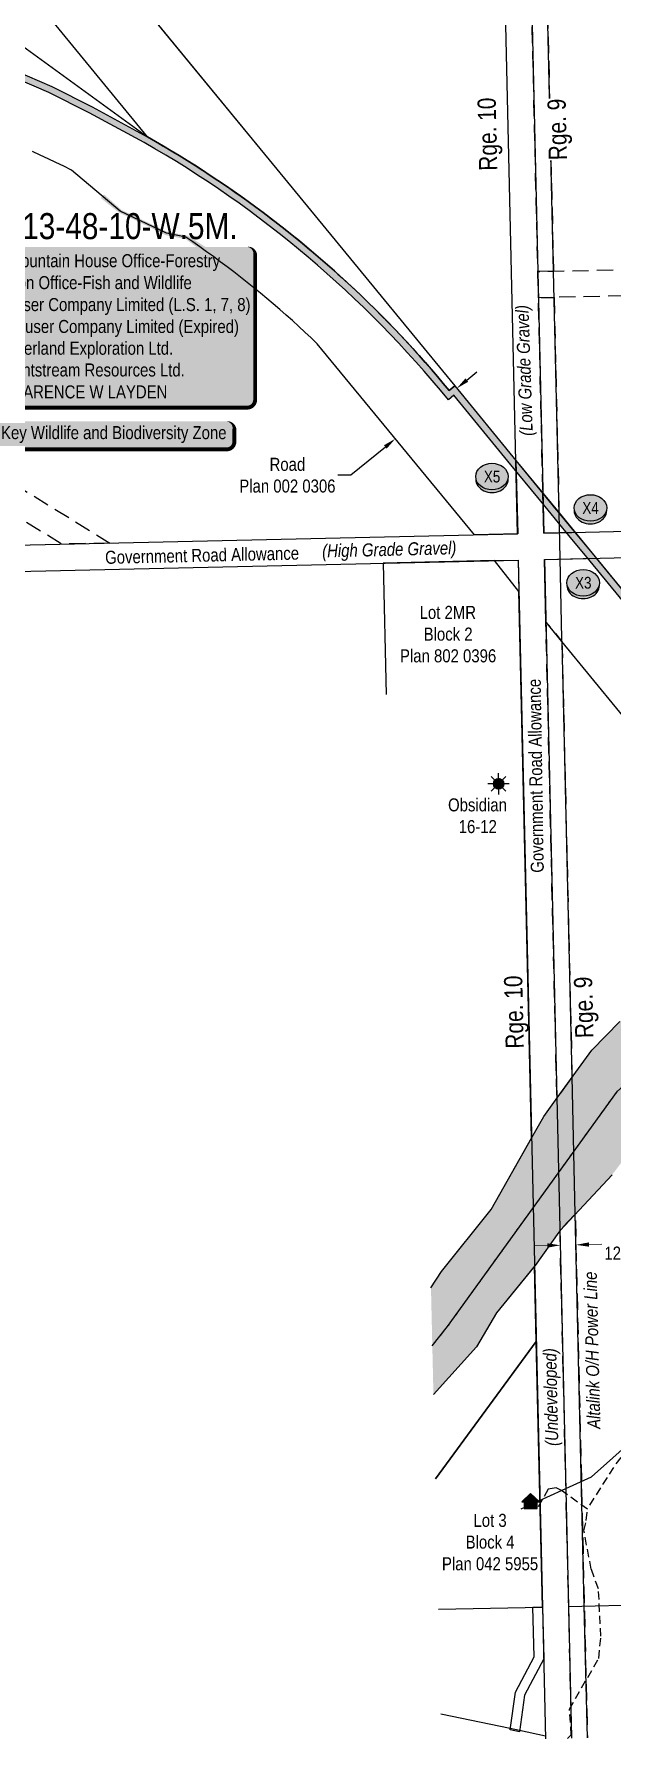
# Model space of a CAD drawing. Extents: x 610781 to 613451, y 5887607 to 5892660.
# Drawn here: x 612138 to 612582, y 5887607 to 5888916 of the extents above; entities that cross this region are included whole.
import ezdxf
from ezdxf.enums import TextEntityAlignment as Align

# ---------------------------------------------------------------- set-up
doc = ezdxf.new("R2010")
doc.units = 0
doc.header["$LTSCALE"] = 5
doc.header["$PDSIZE"] = -1.5
for name, pattern in [('foc-ACCESSROAD', [3.75, 2.5, -1.25]), ('foc-FLOWLINE', [3.75, 2.5, -1.25]), ('foc-QUARTERLINE', [33, 25, -3, 2, -3]), ('foc-WHEELTRACKS', [2, 0.4, -1.6]), ('UG_PIPE', [1.875, 1.25, -0.625])]:
    doc.linetypes.add(name, pattern=pattern)
doc.layers.get('Defpoints').update_dxf_attribs({"color": 9})
for name, color, linetype in [('AS-PIPE-UG', 44, 'UG_PIPE'), ('AS-POWER', 104, 'foc-POWER'), ('AS-RESIDENCE', 14, 'Continuous'), ('AS-TELUS', 224, 'foc-TEL'), ('AS-UNDERLAY-H', 141, 'Continuous'), ('AS-WILDLIFE-BLOCK', 131, 'Continuous'), ('C-AR', 13, 'foc-ACCESSROAD'), ('C-SYMBOL', 7, 'Continuous'), ('C-WS', 13, 'foc-ACCESSROAD'), ('C-WS-S', 13, 'Continuous'), ('D-TXT', 6, 'Continuous'), ('F-EZE', 190, 'foc-FLOWLINE'), ('F-RW', 190, 'Continuous'), ('L-ROAD-T', 7, 'Continuous'), ('L-SEC', 7, 'Continuous'), ('L-SECQ', 8, 'foc-QUARTERLINE'), ('L-TITLEDB', 4, 'Continuous'), ('L-TITLEDB-T', 4, 'Continuous'), ('P-CROSSINGS', 250, 'Continuous'), ('P-WORKAREA', 113, 'Continuous'), ('P-WORKAREA-H', 111, 'Continuous'), ('T-WATER', 160, 'Continuous'), ('T-WATER-H', 133, 'Continuous'), ('T-WATER-P3', 160, 'foc-WHEELTRACKS')]:
    doc.layers.add(name, color=color, linetype=linetype)
for name, color, linetype, lineweight in [('C-WS-T', 13, 'Continuous', 9), ('F-EZE-T', 190, 'Continuous', 9), ('T-TEXT', 48, 'Continuous', 18)]:
    doc.layers.add(name, color=color, linetype=linetype, lineweight=lineweight)
doc.styles.add('175L', font='ARIALN.TTF', dxfattribs={"height": 20})
doc.styles.add('80', font='ARIALN.TTF', dxfattribs={"height": 10})
doc.styles.add('80CG', font='ARIALN.TTF', dxfattribs={"height": 10})
doc.styles.add('80L', font='ARIALN.TTF', dxfattribs={"height": 10})
doc.styles.add('80LS', font='ARIALNI.TTF', dxfattribs={"height": 10})
doc.styles.add('Crossing', font='ARIALN.TTF', dxfattribs={"height": 10})
doc.styles.add('foc-LtypeFont', font='ARIALN.TTF', dxfattribs={"height": 7.35})
doc.linetypes.add('foc-POWER', pattern='A,6,-1,["P",foc-LtypeFont,S=0.2,R=0,X=-0.625,Y=-0.75],-1.24,4', length=12.24)
doc.linetypes.add('foc-POWER-NOLINE', pattern='A,0,-4,["P",foc-LtypeFont,S=0.2,R=0,X=-0.625,Y=-0.75],-8.24', length=12.24)
doc.linetypes.add('foc-TEL', pattern='A,2,-1,["T",foc-LtypeFont,S=0.2,R=0,X=-0.425,Y=-0.75],-1.24,8', length=12.24)
doc.linetypes.add('foc-TEL-NOLINE', pattern='A,0,-2,["T",foc-LtypeFont,S=0.2,R=0,X=-0.425,Y=-0.75],-10.24', length=12.24)
doc.linetypes.add('foc-TOPO-flowdirection-NOLINE', pattern='A,0,[">",foc-LtypeFont,S=0.3,R=0,X=0,Y=-0.945],-20,[">",foc-LtypeFont,S=0.3,R=0,X=0,Y=-0.945],0', length=20)
doc.dimstyles.new('Compass 5 000', dxfattribs={"dimscale": 5, "dimtxt": 9, "dimasz": 2, "dimexe": 0.2, "dimexo": 0.0625, "dimgap": 0.5, "dimtad": 0, "dimtih": 1, "dimtoh": 1, "dimzin": 0, "dimdsep": 46, "dimtxsty": '80CG', "dimcen": 0.1, "dimse1": 1, "dimse2": 1, "dimclrd": 256, "dimclrt": 256, "dimaunit": 1, "dimadec": 4, "dimazin": 0, "dimtfac": 0.06, "dimtofl": 0, "dimtmove": 0, "dimatfit": 1, "dimfxl": 0.2, "dimtolj": 1, "dimtzin": 0, "dimlwd": -1, "dimarcsym": 0})

# ---------------------------------------------------------------- blocks, each defined once
blk = doc.blocks.new('GAS')
h = blk.add_hatch(color=255)
h.dxf.hatch_style = 1
edge = h.paths.add_edge_path()
edge.add_arc((0, 0), 0.9, 0, 360)
for p, q in [((-0.81, 0), (-1.62, 0)), ((-0.57, 0.57), (-1.14, 1.14)), ((0, 0.81), (0, 1.62)), ((0.57, 0.57), (1.14, 1.14)), ((1.62, 0), (0.81, 0)), ((-0.57, -0.57), (-1.14, -1.14)), ((0, -0.81), (0, -1.62)), ((1.14, -1.14), (0.57, -0.57))]:
    blk.add_line(p, q)
blk.add_circle((0, 0), 0.8)
blk = doc.blocks.new('*D519')
at = {"layer": 'Defpoints', "color": 0, "transparency": 16777216}
for p in [(612554.3, 5887986.5), (612544.3, 5887903.2), (612556.3, 5887903.4)]:
    blk.add_point(p, dxfattribs=at)
at = {"layer": 'F-EZE-T', "transparency": 16777216}
for p, q in [((612532.4, 5887986), (612522.4, 5887985.8)), ((612564.3, 5887986.7), (612574.3, 5887987))]:
    blk.add_line(p, q, dxfattribs=at)
for points in [[(612532.3, 5887987.7), (612532.4, 5887984.3), (612542.3, 5887986.2)], [(612564.3, 5887988.4), (612564.4, 5887985.1), (612554.3, 5887986.5)]]:
    blk.add_solid(points, dxfattribs=at)
at = {"layer": 'F-EZE-T', "transparency": 16777216, "insert": (612652.3, 5887987), "char_height": 10, "attachment_point": 5, "style": '80CG'}
blk.add_mtext('\\A1;Altalink\\P12.00 Vegetation Control R/W', dxfattribs=at)
blk = doc.blocks.new('*U613')
h = blk.add_hatch(color=255)
edge = h.paths.add_edge_path()
edge.add_line((-151.5, -62.5), (151.5, -62.5))
edge.add_arc((151.5, -56.5), 6, 270, 360)
edge.add_line((157.5, -56.5), (157.5, 55))
edge.add_arc((151.5, 55), 6, 0, 90)
edge.add_line((151.5, 61), (-151.5, 61))
edge.add_arc((-151.5, 55), 6, 90, 180)
edge.add_line((-157.5, 55), (-157.5, -56.5))
edge.add_arc((-151.5, -56.5), 6, 180, 270)
at = {"color": 44, "flags": 128}
blk.add_lwpolyline([(-151.5, -62.5, 3, 3, 0), (151.5, -62.5, 3, 3, 0.414214), (157.5, -56.5, 3, 3, 0), (157.5, 55, 3, 0, 0.414214), (151.5, 61, 0, 0, 0), (-151.5, 61, 0, 0, 0.414214), (-157.5, 55, 0, 0, 0), (-157.5, -56.5, 0, 3, 0.414214)], format="xyseb", close=True, dxfattribs=at)
at = {"color": 44, "style": '80'}
blk.add_attdef('ENTER_TEXT_001', (-36, -5), '', height=10, dxfattribs=at)
blk = doc.blocks.new('*U525')
h = blk.add_hatch(color=255)
edge = h.paths.add_edge_path()
edge.add_line((-86.5, -11.5), (86.5, -11.5))
edge.add_arc((86.5, -5.5), 6, 270, 360)
edge.add_line((92.5, -5.5), (92.5, 4))
edge.add_arc((86.5, 4), 6, 0, 90)
edge.add_line((86.5, 10), (-86.5, 10))
edge.add_arc((-86.5, 4), 6, 90, 180)
edge.add_line((-92.5, 4), (-92.5, -5.5))
edge.add_arc((-86.5, -5.5), 6, 180, 270)
at = {"color": 131, "flags": 128}
blk.add_lwpolyline([(-86.5, -11.5, 3, 3, 0), (86.5, -11.5, 3, 3, 0.414214), (92.5, -5.5, 3, 3, 0), (92.5, 4, 3, 0, 0.414214), (86.5, 10, 0, 0, 0), (-86.5, 10, 0, 0, 0.414214), (-92.5, 4, 0, 0, 0), (-92.5, -5.5, 0, 3, 0.414214)], format="xyseb", close=True, dxfattribs=at)
at = {"color": 131, "style": '80'}
blk.add_attdef('ENTER_TEXT_001', (-36, -5), '', height=10, dxfattribs=at)
blk = doc.blocks.new('res_occ')
for points in [[(0.1, 0.89), (-1.26, -0.37), (1.46, -0.37)], [(-0.9, -1.43), (1.1, -1.43), (1.1, -0.37), (-0.9, -0.37)]]:
    blk.add_hatch(color=14).paths.add_polyline_path(points)
at = {"color": 14}
for points in [[(0.1, 0.89), (-1.26, -0.37), (1.46, -0.37)], [(-0.9, -1.43), (1.1, -1.43), (1.1, -0.37), (-0.9, -0.37)]]:
    blk.add_lwpolyline(points, close=True, dxfattribs=at)
blk = doc.blocks.new('xing2')
h = blk.add_hatch(color=50)
h.dxf.hatch_style = 1
edge = h.paths.add_edge_path()
edge.add_ellipse((0, 0), major_axis=(-12.5, 0), ratio=0.816297, start_angle=0, end_angle=360)
h = blk.add_hatch(color=250)
h.dxf.hatch_style = 1
edge = h.paths.add_edge_path()
edge.add_ellipse((0, -2), major_axis=(-12.5, 0), ratio=0.816297, start_angle=0, end_angle=180)
edge.add_line((12.5, -2), (12.5, 0))
edge.add_ellipse((0, 0), major_axis=(-12.5, 0), ratio=0.816297, start_angle=0, end_angle=180, ccw=False)
edge.add_line((-12.5, 0), (-12.5, -2))
at = {"color": 250}
blk.add_ellipse((0, 0), major_axis=(-12.5, 0), ratio=0.816297, dxfattribs=at)
blk.add_ellipse((0, -2), major_axis=(-12.5, 0), ratio=0.816297, start_param=0, end_param=3.141593, dxfattribs=at)
at = {"color": 250, "style": 'Crossing'}
blk.add_attdef('CROSSING', text='', height=9, dxfattribs=at).set_placement((0.1, 0), align=Align.MIDDLE_CENTER)
at = {"color": 250, "style": 'Crossing', "flags": 1}
for tag, p in [('OWNER', (0.1, -12.5)), ('DESCRIPTION', (0.1, -25.8)), ('LOCATION', (0.1, -39.3)), ('DWG_REF', (0.1, -52.8))]:
    blk.add_attdef(tag, text='', height=9, dxfattribs=at).set_placement(p, align=Align.MIDDLE_CENTER)
blk = doc.blocks.new('*D583')
at = {"layer": 'Defpoints', "color": 0, "transparency": 16777216}
for p in [(612475.1, 5888629.3), (612415.7, 5888605.7), (612428, 5888590.6)]:
    blk.add_point(p, dxfattribs=at)
at = {"layer": 'L-TITLEDB-T', "transparency": 16777216}
for p, q in [((612470.5, 5888650.7), (612478.3, 5888657)), ((612408, 5888599.3), (612381.6, 5888577.6)), ((612381.6, 5888577.6), (612371.6, 5888577.6))]:
    blk.add_line(p, q, dxfattribs=at)
for points in [[(612469.5, 5888652), (612471.6, 5888649.4), (612462.8, 5888644.3)], [(612406.9, 5888600.6), (612409, 5888598), (612415.7, 5888605.7)]]:
    blk.add_solid(points, dxfattribs=at)
at = {"layer": 'L-TITLEDB-T', "transparency": 16777216, "insert": (612332.8, 5888577.6), "char_height": 10, "attachment_point": 5, "style": '80CG'}
blk.add_mtext('\\A1;Road\\PPlan 002 0306', dxfattribs=at)

msp = doc.modelspace()

# ---------------------------------------------------------------- hatches: boundary and pattern name
at = {"layer": 'AS-UNDERLAY-H'}
h = msp.add_hatch(color=256, dxfattribs=at)
h.dxf.hatch_style = 1
h.paths.add_polyline_path([(612215.202, 5888773.967), (612239.713, 5888761.88), (612254.647, 5888759.041), (612275.667, 5888743.547), (612278.346, 5888747.522), (612256.594, 5888761.474), (612240.443, 5888764.719), (612217.475, 5888775.67), (612205.331, 5888781.472), (612191.965, 5888793.337), (612189.575, 5888790.43), (612203.561, 5888779.292)])
at = {"layer": 'P-WORKAREA-H'}
h = msp.add_hatch(color=256, dxfattribs=at)
h.dxf.hatch_style = 1
edge = h.paths.add_edge_path()
edge.add_line((612752.65, 5888276.325), (612742.335, 5888295.733))
edge.add_line((612742.335, 5888295.733), (612565.186, 5888511.728))
edge.add_line((612565.186, 5888511.728), (612548.971, 5888531.447))
edge.add_line((612548.971, 5888531.447), (612525.141, 5888560.515))
edge.add_line((612525.141, 5888560.515), (612504.459, 5888585.716))
edge.add_line((612504.459, 5888585.716), (612460.619, 5888639.105))
edge.add_line((612460.619, 5888639.105), (612456.372, 5888635.529))
edge.add_arc((611808.757, 5888107.173), 835.802, 39.209222, 60.309532)
edge.add_line((612222.742, 5888833.246), (612180.635, 5888856.083))
edge.add_line((612180.635, 5888856.083), (612149.694, 5888871.606))
edge.add_line((612149.694, 5888871.606), (612112.28, 5888887.809))
edge.add_line((612112.28, 5888887.809), (612068.311, 5888902.358))
edge.add_line((612068.311, 5888902.358), (612031.279, 5888912.662))
edge.add_line((612031.279, 5888912.662), (611986.385, 5888923.177))
edge.add_line((611986.385, 5888923.177), (611916.427, 5888938.586))
edge.add_line((611916.427, 5888938.586), (611846.015, 5888953.869))
edge.add_line((611846.015, 5888953.869), (611785.205, 5888966.492))
edge.add_line((611785.205, 5888966.492), (611738.18, 5888976.806))
edge.add_line((611738.18, 5888976.806), (611692.814, 5888986.772))
edge.add_line((611692.814, 5888986.772), (611649.886, 5888996.171))
edge.add_arc((611739.098, 5888981.847), 90.354, 167.709036, 170.878502, ccw=False)
edge.add_line((611650.814, 5889001.082), (611655.698, 5889000.018))
edge.add_arc((611739.098, 5888981.847), 85.356, 167.709034, 167.710753)
edge.add_line((611655.697, 5889000.015), (611693.883, 5888991.655))
edge.add_line((611693.883, 5888991.655), (611739.252, 5888981.688))
edge.add_line((611739.252, 5888981.688), (611786.249, 5888971.38))
edge.add_line((611786.249, 5888971.38), (611847.053, 5888958.758))
edge.add_line((611847.053, 5888958.758), (611917.495, 5888943.469))
edge.add_line((611917.495, 5888943.469), (611987.493, 5888928.051))
edge.add_line((611987.493, 5888928.051), (612032.519, 5888917.505))
edge.add_line((612032.519, 5888917.505), (612069.767, 5888907.141))
edge.add_line((612069.767, 5888907.141), (612114.062, 5888892.484))
edge.add_line((612114.062, 5888892.484), (612151.809, 5888876.136))
edge.add_line((612151.809, 5888876.136), (612182.947, 5888860.514))
edge.add_line((612182.947, 5888860.514), (612225.171, 5888837.614))
edge.add_arc((611817.943, 5888118.062), 826.795, 49.93565, 60.492497, ccw=False)
edge.add_arc((611818.541, 5888118.714), 825.911, 39.370125, 49.938301, ccw=False)
edge.add_line((612457.024, 5888642.612), (612461.27, 5888646.187))
edge.add_line((612461.27, 5888646.187), (612508.322, 5888588.888))
edge.add_line((612508.322, 5888588.888), (612529.005, 5888563.686))
edge.add_line((612529.005, 5888563.686), (612552.834, 5888534.618))
edge.add_line((612552.834, 5888534.618), (612569.049, 5888514.9))
edge.add_line((612569.049, 5888514.9), (612746.515, 5888298.518))
edge.add_line((612746.515, 5888298.518), (612756.63, 5888279.487))
edge.add_line((612756.63, 5888279.487), (612752.65, 5888276.325))
at = {"layer": 'T-WATER-H'}
h = msp.add_hatch(color=256, dxfattribs=at)
h.dxf.hatch_style = 1
h.paths.add_polyline_path([(611842.422, 5888396.426), (611907.512, 5888397.897), (611909.42, 5888410.56), (611914.022, 5888426.304), (611925.642, 5888454.801), (611935.599, 5888465.71), (611953.709, 5888468.509), (611973.123, 5888467.888), (611996.158, 5888456.53), (612007.932, 5888441.657), (612024.301, 5888413.15), (612028.883, 5888400.639), (612067.615, 5888401.515), (612063.31, 5888415.862), (612033.953, 5888469.493), (612002.455, 5888498.703), (611978.214, 5888500.671), (611946.845, 5888503.218), (611928.298, 5888501.956), (611922.736, 5888499.445), (611913.695, 5888495.361), (611889.25, 5888477.742), (611873.823, 5888452.668), (611854.087, 5888409.982)])
h.paths.add_polyline_path([(610801.459, 5888372.901), (610814.275, 5888373.191), (610841.844, 5888384.506), (610878.042, 5888390.995), (610881.94, 5888391.153), (610902.044, 5888391.968), (610918.358, 5888392.628), (610935.083, 5888389.532), (610966.598, 5888376.633), (611079.419, 5888379.183), (611051.915, 5888400.116), (611026.662, 5888416.36), (611012.373, 5888422.939), (610946.078, 5888438.015), (610931.215, 5888443.338), (610913.732, 5888445.946), (610900.831, 5888445.653), (610893.388, 5888445.483), (610880.767, 5888443.089), (610875.881, 5888442.161), (610830.848, 5888424.96), (610802.228, 5888412.074), (610800.591, 5888411.603)])
h.paths.add_polyline_path([(613432.024, 5888562.2), (613431.101, 5888603.277), (613411.329, 5888604.722), (613377.545, 5888613.426), (613349.718, 5888627.924), (613333.321, 5888640.541), (613323.519, 5888648.085), (613244.457, 5888737.036), (613188.016, 5888785.125), (613173.288, 5888793.19), (613097.177, 5888821.434), (613080.076, 5888825.902), (613062.06, 5888828.22), (613042.512, 5888826.238), (613011.703, 5888816.302), (612997.212, 5888809.954), (612972.044, 5888792.512), (612928.857, 5888748.615), (612898.923, 5888714.247), (612874.278, 5888693.79), (612864.821, 5888680.701), (612859.965, 5888665.67), (612857.78, 5888646.944), (612863.685, 5888587.055), (612871.62, 5888541.382), (612875.103, 5888521.342), (612879.341, 5888496.948), (612879.754, 5888457.143), (612877.389, 5888438.594), (612873.08, 5888422.739), (612866.066, 5888409.037), (612831.89, 5888358.284), (612813.097, 5888335.61), (612772.514, 5888292.107), (612746.022, 5888271.058), (612726.293, 5888255.383), (612689.871, 5888226.443), (612624.677, 5888185.921), (612588.109, 5888158.089), (612566.459, 5888135.961), (612539.919, 5888099.313), (612529.674, 5888085.165), (612520.494, 5888068.932), (612489.31, 5888013.781), (612451.171, 5887965.989), (612443.04, 5887953.591), (612444.931, 5887871.563), (612478.035, 5887908.223), (612493.391, 5887934.225), (612522.755, 5887970.501), (612522.934, 5887970.722), (612541.085, 5887996.354), (612542.255, 5887997.609), (612582.134, 5888040.397), (612600.26, 5888063.95), (612607.103, 5888077.234), (612629.257, 5888097.531), (612662.04, 5888131.888), (612685.375, 5888152.56), (612716.158, 5888185.816), (612749.935, 5888217.337), (612753.988, 5888221.405), (612771.917, 5888239.403), (612815.605, 5888283.261), (612876.056, 5888352.659), (612909.999, 5888403.112), (612916.984, 5888418.534), (612921.157, 5888435.449), (612919.602, 5888515.94), (612918.525, 5888522.402), (612915.186, 5888542.445), (612910.523, 5888570.437), (612910.513, 5888614.461), (612914.565, 5888653.33), (612920.275, 5888670.573), (612935.432, 5888697.815), (612953.973, 5888721.435), (613002.561, 5888761.626), (613032.887, 5888779.33), (613048.936, 5888784.753), (613068.835, 5888787.035), (613086.376, 5888784.71), (613119.82, 5888774.993), (613148.927, 5888762.059), (613189.491, 5888737.861), (613211.207, 5888716.085), (613237.537, 5888677.059), (613265.966, 5888643.883), (613310.593, 5888603.435), (613334.543, 5888587.791), (613336.382, 5888586.59), (613367.236, 5888571.964), (613383.332, 5888567.36), (613420.563, 5888561.917)])

# ---------------------------------------------------------------- linework, layer by layer
at = {"layer": 'AS-PIPE-UG'}
for points in [[(612564.979, 5887786.652), (612585.177, 5887818.209), (612604.995, 5887843.715), (612647.977, 5887883.344), (612678.048, 5887908.313), (612764.156, 5887981.233), (612811.602, 5888027.312), (612836.221, 5888044.92), (612884.316, 5888063.414), (612932.837, 5888063.779), (613051.564, 5888053.594), (613126.868, 5888043.144), (613203.999, 5888041.242), (613253.969, 5888045.429), (613388.857, 5888062.239), (613443.128, 5888071.651)], [(612547.852, 5887607.445), (612550.787, 5887610.189), (612549.294, 5887629.91), (612571.818, 5887668.875), (612573.492, 5887685.942), (612571.632, 5887722.402), (612566.121, 5887737.52), (612560.489, 5887766.796), (612562.251, 5887774.875), (612563.159, 5887783.512), (612543.285, 5887797.749), (612539.154, 5887799.767), (612533.02, 5887798.731), (612524.666, 5887784.186)]]:
    msp.add_lwpolyline(points, dxfattribs=at)
at = {"layer": 'AS-POWER', "linetype": 'foc-POWER-NOLINE', "flags": 128}
for points in [[(612541.38, 5888547.708), (612537.123, 5888734.37), (612525.873, 5889226.388)], [(612563.11, 5887607.814), (612560.77, 5887709.144), (612553.793, 5888010.309), (612551.356, 5888115.522), (612543.655, 5888448.864), (612543.633, 5888449.824)]]:
    msp.add_lwpolyline(points, dxfattribs=at)
at = {"layer": 'AS-POWER', "flags": 128}
for points in [[(612543.633, 5888449.824), (612543.578, 5888452.212), (612541.604, 5888538.006), (612541.38, 5888547.708)], [(612512.223, 5887783.705), (612566.172, 5887808.294), (612760.428, 5887981.43), (612862.145, 5888042.794), (612919.135, 5888067.521)]]:
    msp.add_lwpolyline(points, dxfattribs=at)
at = {"layer": 'AS-TELUS', "linetype": 'foc-TEL-NOLINE', "flags": 128}
msp.add_lwpolyline([(612144.447, 5888936.046), (612191.534, 5888974.703), (612315.144, 5888824.139), (612461.27, 5888646.187), (612508.254, 5888588.97), (612541.346, 5888548.646), (612569.049, 5888514.9), (612746.515, 5888298.518), (612756.072, 5888280.537), (612756.072, 5888280.537), (612756.63, 5888279.487), (612778.475, 5888247.566), (612878.788, 5888125.187, -0.23870908), (612968.737, 5887720.221), (612967.777, 5887716.52), (612966.787, 5887712.827), (612965.765, 5887709.142), (612964.713, 5887705.466), (612963.632, 5887701.799), (612962.519, 5887698.141), (612961.375, 5887694.493), (612960.201, 5887690.853), (612958.998, 5887687.224), (612957.764, 5887683.605), (612956.5, 5887679.997), (612955.207, 5887676.399), (612953.882, 5887672.812), (612952.529, 5887669.236), (612951.146, 5887665.671), (612949.733, 5887662.118), (612948.29, 5887658.578), (612946.818, 5887655.049), (612930.624, 5887616.697)], format="xyb", dxfattribs=at)
at = {"layer": 'C-AR', "flags": 128}
msp.add_lwpolyline([(612196.597, 5888525.554), (612159.532, 5888524.716), (611980.041, 5888635.121), (611888.187, 5888611.368), (611849.959, 5888517.734), (611828.015, 5888517.239), (611873.367, 5888628.328), (611903.287, 5888636.066), (611923.306, 5888641.242), (611983.293, 5888656.755), (612196.597, 5888525.554)], close=True, dxfattribs=at)
at = {"layer": 'C-WS', "flags": 128}
msp.add_lwpolyline([(613078.821, 5889144.317), (612770.233, 5888820.952), (612746.532, 5888792.126), (612777.999, 5888792.79), (612780.249, 5888686.167), (612673.626, 5888683.916), (612672.926, 5888717.121), (612537.582, 5888714.264), (612525.577, 5888714.01), (612525.117, 5888734.116), (612537.123, 5888734.37), (612672.501, 5888737.228), (612671.375, 5888790.539), (612733.284, 5888791.846), (612762.701, 5888827.625), (613064.613, 5889143.993), (613078.821, 5889144.317)], close=True, dxfattribs=at)
at = {"layer": 'F-EZE', "flags": 128}
for points in [[(612537.123, 5888734.37), (612525.117, 5888734.116), (612511.339, 5889336.986), (612521.688, 5889337.233), (612523.337, 5889337.273), (612537.123, 5888734.37)], [(612537.582, 5888714.264), (612541.359, 5888548.63), (612529.013, 5888563.675), (612525.577, 5888714.01), (612537.582, 5888714.264)], [(612543.633, 5888449.824), (612551.356, 5888115.522), (612539.734, 5888099.445), (612531.283, 5888464.892), (612543.633, 5888449.824)]]:
    msp.add_lwpolyline(points, close=True, dxfattribs=at)
msp.add_lwpolyline([(612551.107, 5887607.524), (612548.766, 5887708.856), (612542.086, 5887997.731), (612553.793, 5888010.309), (612560.77, 5887709.144), (612563.11, 5887607.814)], dxfattribs=at)
at = {"layer": 'F-RW'}
msp.add_lwpolyline([(612528.664, 5887708.298), (612529.585, 5887668.425), (612514.951, 5887640.651), (612510.928, 5887612.392), (612503.745, 5887613.904), (612507.879, 5887642.933), (612522.152, 5887670.154), (612521.341, 5887708.142), (612528.664, 5887708.298)], close=True, dxfattribs=at)
at = {"layer": 'L-SEC'}
for p, q in [((612509.535, 5888532.564), (612509.544, 5888532.564)), ((612509.544, 5888532.564), (612509.544, 5888532.564)), ((612530.107, 5888512.944), (612530.107, 5888512.92)), ((612530.107, 5888512.944), (612530.107, 5888512.944))]:
    msp.add_line(p, q, dxfattribs=at)
for points in [[(612509.544, 5888532.564), (612491.172, 5889336.431), (612472.938, 5890140.722)], [(612493.042, 5890141.19), (612511.276, 5889336.886), (612529.647, 5888533.047)], [(612529.647, 5888533.047), (613331.867, 5888552.335), (613432.192, 5888554.735)], [(610899.345, 5888496.205), (611704.359, 5888514.385), (612509.535, 5888532.564)], [(612530.107, 5888512.944), (613332.35, 5888532.232), (613432.647, 5888534.631)], [(610899.799, 5888476.101), (611704.813, 5888494.281), (612510.004, 5888512.461)], [(612510.004, 5888512.461), (612528.599, 5887708.297), (612530.938, 5887607.037)], [(612530.107, 5888512.92), (612548.703, 5887708.762), (612551.041, 5887607.523)]]:
    msp.add_lwpolyline(points, dxfattribs=at)
at = {"layer": 'L-SECQ'}
for p, q in [((612548.703, 5887708.762), (613315.818, 5887727.302)), ((612448.734, 5887706.587), (612528.599, 5887708.297))]:
    msp.add_line(p, q, dxfattribs=at)
at = {"layer": 'L-TITLEDB'}
for points in [[(612110.67, 5889073.2), (612315.144, 5888824.139), (612315.144, 5888824.139), (612461.27, 5888646.187), (612457.03, 5888642.617), (612452.514, 5888648.072), (612447.951, 5888653.489), (612443.343, 5888658.865), (612438.688, 5888664.203), (612433.988, 5888669.5), (612429.242, 5888674.756), (612424.452, 5888679.972), (612419.618, 5888685.146), (612414.738, 5888690.279), (612409.816, 5888695.371), (612404.85, 5888700.419), (612399.841, 5888705.425), (612394.788, 5888710.388), (612389.694, 5888715.307), (612384.558, 5888720.182), (612379.38, 5888725.014), (612374.16, 5888729.801), (612368.901, 5888734.542), (612363.6, 5888739.239), (612358.26, 5888743.889), (612352.88, 5888748.495), (612347.46, 5888753.053), (612342.002, 5888757.565), (612336.505, 5888762.031), (612330.97, 5888766.448), (612325.398, 5888770.819), (612319.788, 5888775.141), (612314.142, 5888779.415), (612308.459, 5888783.64), (612302.74, 5888787.817), (612296.985, 5888791.945), (612291.196, 5888796.024), (612285.371, 5888800.052), (612279.512, 5888804.03), (612273.62, 5888807.958), (612267.693, 5888811.836), (612261.735, 5888815.661), (612255.743, 5888819.437), (612249.719, 5888823.161), (612243.663, 5888826.832), (612237.577, 5888830.452), (612231.459, 5888834.02), (612225.312, 5888837.535), (612063.584, 5889034.556)], [(612121.122, 5888913.37), (612225.312, 5888837.535), (612231.459, 5888834.02), (612237.577, 5888830.452), (612243.663, 5888826.832), (612249.719, 5888823.161), (612255.743, 5888819.437), (612261.735, 5888815.661), (612267.693, 5888811.836), (612273.62, 5888807.958), (612279.512, 5888804.03), (612285.371, 5888800.052), (612291.196, 5888796.024), (612296.985, 5888791.945), (612302.74, 5888787.817), (612308.459, 5888783.64), (612314.142, 5888779.415), (612319.788, 5888775.141), (612325.398, 5888770.819), (612330.97, 5888766.448), (612336.505, 5888762.031), (612342.002, 5888757.565), (612347.46, 5888753.053), (612352.88, 5888748.495), (612358.26, 5888743.889), (612363.6, 5888739.239), (612368.901, 5888734.542), (612374.16, 5888729.801), (612379.38, 5888725.014), (612384.558, 5888720.182), (612389.694, 5888715.307), (612394.788, 5888710.388), (612399.841, 5888705.425), (612404.85, 5888700.419), (612409.816, 5888695.371), (612414.738, 5888690.279), (612419.618, 5888685.146), (612424.452, 5888679.972), (612429.242, 5888674.756), (612433.988, 5888669.5), (612438.688, 5888664.203), (612443.343, 5888658.865), (612447.951, 5888653.489), (612452.514, 5888648.072), (612457.03, 5888642.617), (612461.27, 5888646.187), (612508.322, 5888588.888), (612509.609, 5888532.566), (612476.348, 5888531.815), (612355.773, 5888678.649), (612351.06, 5888683.136), (612346.309, 5888687.583), (612341.521, 5888691.99), (612336.696, 5888696.356), (612331.835, 5888700.682), (612326.938, 5888704.967), (612322.004, 5888709.211), (612317.036, 5888713.413), (612312.032, 5888717.574), (612306.994, 5888721.692), (612301.921, 5888725.769), (612296.815, 5888729.802), (612291.675, 5888733.793), (612286.501, 5888737.741), (612281.295, 5888741.644), (612276.056, 5888745.504), (612270.785, 5888749.32), (612265.482, 5888753.092), (612260.148, 5888756.819), (612254.782, 5888760.501), (612239.946, 5888763.655), (612204.44, 5888780.435), (612167.099, 5888811.961), (612161.124, 5888814.933), (612155.124, 5888817.852), (612149.1, 5888820.721), (612143.051, 5888823.538), (612136.979, 5888826.302)], [(612443.04, 5887953.591), (612451.171, 5887965.989), (612489.31, 5888013.781), (612520.269, 5888068.534), (612510.563, 5888488.281), (612491.741, 5888512.048), (612406.358, 5888510.12), (612408.697, 5888409.223)], [(612448.734, 5887706.587), (612528.599, 5887708.297), (612523.88, 5887912.38), (612446.422, 5887806.871)], [(612450.583, 5887626.399), (612503.726, 5887615.207), (612510.906, 5887613.695), (612530.947, 5887609.475), (612531.003, 5887607.038)]]:
    msp.add_lwpolyline(points, dxfattribs=at)
for points in [[(612541.346, 5888548.646), (612553.651, 5888533.625), (612529.647, 5888533.047), (612528.945, 5888563.759), (612541.346, 5888548.646)], [(612491.741, 5888512.048), (612510.004, 5888512.461), (612510.563, 5888488.281)], [(612756.63, 5888279.487), (612715.468, 5888246.781), (612699.448, 5888259.855), (612543.621, 5888449.84), (612531.275, 5888464.901), (612530.164, 5888512.945), (612569.869, 5888513.9), (612746.515, 5888298.518), (612756.63, 5888279.487)]]:
    msp.add_lwpolyline(points, close=True, dxfattribs=at)
at = {"layer": 'L-TITLEDB', "flags": 128}
msp.add_lwpolyline([(612446.422, 5887806.871), (612523.88, 5887912.38), (612522.542, 5887970.238), (612493.391, 5887934.225), (612478.035, 5887908.223), (612444.931, 5887871.563)], dxfattribs=at)
at = {"layer": 'T-WATER'}
for points in [[(612443.04, 5887953.591), (612451.171, 5887965.989), (612489.31, 5888013.781), (612520.494, 5888068.932), (612529.674, 5888085.165), (612539.919, 5888099.313), (612566.459, 5888135.961), (612588.109, 5888158.089)], [(612582.134, 5888040.397), (612542.255, 5887997.609), (612541.085, 5887996.354), (612522.934, 5887970.722), (612522.755, 5887970.501), (612493.391, 5887934.225), (612478.035, 5887908.223), (612444.931, 5887871.563)]]:
    msp.add_lwpolyline(points, dxfattribs=at)
at = {"layer": 'T-WATER-P3', "linetype": 'foc-TOPO-flowdirection-NOLINE', "flags": 128}
msp.add_lwpolyline([(612444.069, 5887908.954), (612455.723, 5887923.689), (612586.221, 5888104.651), (612795.266, 5888289.101), (612848.307, 5888348.779), (612882.499, 5888397.525), (612898.676, 5888433.781), (612900.144, 5888453.659), (612898.091, 5888513.274), (612885.712, 5888612.082), (612891.443, 5888671.22), (612940.302, 5888734.003), (612984.426, 5888774.225), (613018.01, 5888795.575), (613056.102, 5888806.701), (613075.995, 5888806.243), (613169.494, 5888773.092), (613202.008, 5888750.264), (613230.669, 5888722.632), (613309.081, 5888632.693), (613340.918, 5888608.752), (613376.838, 5888591.41), (613415.949, 5888583.717), (613431.533, 5888584.053)], dxfattribs=at)
at = {"layer": 'T-WATER-P3', "flags": 128}
msp.add_lwpolyline([(612444.069, 5887908.954), (612455.723, 5887923.689), (612586.221, 5888104.651), (612795.266, 5888289.101), (612848.307, 5888348.779), (612882.499, 5888397.525), (612898.676, 5888433.781), (612900.144, 5888453.659), (612898.091, 5888513.274), (612885.712, 5888612.082), (612891.443, 5888671.22), (612940.302, 5888734.003), (612984.426, 5888774.225), (613018.01, 5888795.575), (613056.102, 5888806.701), (613075.995, 5888806.243), (613169.494, 5888773.092), (613202.008, 5888750.264), (613230.669, 5888722.632), (613309.081, 5888632.693), (613340.918, 5888608.752), (613376.838, 5888591.41), (613415.949, 5888583.717), (613431.533, 5888584.053)], dxfattribs=at)

# ---------------------------------------------------------------- block references
at = {"layer": 'AS-RESIDENCE', "xscale": 5.000000000000013, "yscale": 5.000000000000013, "zscale": 5.000000000000013}
msp.add_blockref('res_occ', (612519.076, 5887791.039), dxfattribs=at)
at = {"layer": 'AS-WILDLIFE-BLOCK', "color": 3}
ref = msp.add_blockref('*U525', (612199.681, 5888608.971), dxfattribs=dict(at, xscale=0.999609, yscale=0.999609, zscale=0.999609))
ref.add_attrib('ENTER_TEXT_001', 'Key Wildlife and Biodiversity Zone', (612112.941, 5888605.357), dxfattribs={"layer": '0', "color": 131, "height": 9.99609, "style": '80'})
at = {"layer": 'C-SYMBOL', "color": 3}
ref = msp.add_blockref('*U613', (612150.603, 5888692.031), dxfattribs=dict(at, xscale=0.999609, yscale=0.999609, zscale=0.999609))
ref.add_attrib('ENTER_TEXT_001', 'CLR090045 Rocky Mountain House Office-Forestry', (612019.584, 5888737.406), dxfattribs={"layer": '0', "color": 44, "height": 9.99609, "style": '80'})
ref.add_attrib('ENTER_TEXT_002', 'CLR990305 Edson Office-Fish and Wildlife', (612041.734, 5888720.568), dxfattribs={"layer": '0', "color": 44, "height": 9.99609, "style": '80'})
ref.add_attrib('ENTER_TEXT_003', 'FMA 0900046 Weyerhaeuser Company Limited (L.S. 1, 7, 8)', (611996.428, 5888703.731), dxfattribs={"layer": '0', "color": 44, "height": 9.99609, "style": '80'})
ref.add_attrib('ENTER_TEXT_004', 'DTLE 910001 Weyerhaeuser Company Limited (Expired)', (612005.404, 5888686.893), dxfattribs={"layer": '0', "color": 44, "height": 9.99609, "style": '80'})
ref.add_attrib('ENTER_TEXT_005', 'TFA 056043 Berland Exploration Ltd.', (612056.731, 5888670.192), dxfattribs={"layer": '0', "color": 44, "height": 9.99609, "style": '80'})
ref.add_attrib('ENTER_TEXT_006', 'TFA 050365 Lightstream Resources Ltd.', (612047.826, 5888653.491), dxfattribs={"layer": '0', "color": 44, "height": 9.99609, "style": '80'})
ref.add_attrib('ENTER_TEXT_007', 'TPA 2058 CLARENCE W LAYDEN', (612061.222, 5888636.654), dxfattribs={"layer": '0', "color": 44, "height": 9.99609, "style": '80'})
at = {"layer": 'C-WS-S', "xscale": 5.000000000000025, "yscale": 5.000000000000025, "zscale": 5.000000000000025}
msp.add_blockref('GAS', (612494.924, 5888340.609), dxfattribs=at)
at = {"layer": 'P-CROSSINGS', "xscale": 0.999609, "yscale": 0.999609, "zscale": 0.999609}
for p, values in [((612489.864, 5888576.581), {'CROSSING': 'X5'}), ((612565.463, 5888552.476), {'CROSSING': 'X4'}), ((612559.891, 5888495.021), {'CROSSING': 'X3'})]:
    msp.add_blockref('xing2', p, dxfattribs=at).add_auto_attribs(values)

# ---------------------------------------------------------------- texts
at = {"layer": 'AS-POWER', "insert": (612563.172, 5887845.01), "char_height": 9.99239, "attachment_point": 1, "rotation": 91.36379, "style": '175L'}
msp.add_mtext_dynamic_manual_height_columns('{\\fArial Narrow|b0|i1|c0|p34;Altalink O/H Power Line}', width=121.95024, gutter_width=99.961, heights=[0], dxfattribs=at)
at = {"layer": 'C-SYMBOL', "color": 3, "style": '175L'}
msp.add_text('S.E.1/4 Sec. 13-48-10-W.5M.', height=19.99218, dxfattribs=at).set_placement((612145.042, 5888752.964), align=Align.BOTTOM_CENTER)
at = {"layer": 'C-WS-T', "insert": (612449.896, 5888329.453), "char_height": 10, "attachment_point": 1, "style": '80L'}
msp.add_mtext_dynamic_manual_height_columns('\\pi6.25629;Obsidian\\P\\pi14.44183;16-12', width=56.34615, gutter_width=50, heights=[0], dxfattribs=at)
at = {"layer": 'D-TXT', "color": 3, "char_height": 14.0017, "attachment_point": 1, "rotation": 91.3525, "style": '80L'}
for insert in [(612480.038, 5888811.339), (612500.382, 5888137.031)]:
    msp.add_mtext_dynamic_manual_height_columns('Rge. 10', width=73.76404, gutter_width=47.506, heights=[0], dxfattribs=dict(at, insert=insert))
at = {"layer": 'L-ROAD-T', "style": '80L'}
for rotation, p in [(1.293404, (612267.291, 5888516.174)), (90.925429, (612523.482, 5888346.77))]:
    msp.add_text('Government Road Allowance', height=9.99609, rotation=rotation, dxfattribs=at).set_placement(p, align=Align.MIDDLE_CENTER)
at = {"layer": 'L-TITLEDB-T', "char_height": 10.00129, "attachment_point": 1, "style": '80L'}
for s, insert in [('\\pi33.31173;Lot 2MR\\P\\pi36.4124;Block 2\\P\\pi18.23475;Plan 802 0396', (612401.008, 5888477.261)), ('\\pi42.4125;Lot 3\\P\\pi36.39194;Block 4\\P\\pi18.20064;Plan 042 5955', (612433.252, 5887779.898))]:
    msp.add_mtext_dynamic_manual_height_columns(s, width=108.94816, gutter_width=49.98, heights=[0], dxfattribs=dict(at, insert=insert))
at = {"layer": 'T-TEXT', "style": '80LS'}
for s, rotation, p in [('(Low Grade Gravel)', 91.901279, (612514.588, 5888658.085)), ('(High Grade Gravel)', 1.377292, (612411.003, 5888520.69)), ('(Undeveloped)', 91.281918, (612535.036, 5887869.573))]:
    msp.add_text(s, height=9.99609, rotation=rotation, dxfattribs=at).set_placement(p, align=Align.MIDDLE_CENTER)

# ---------------------------------------------------------------- dimensions: what is measured, and where the dimension line sits
at = {"layer": 'F-EZE-T'}
dim = msp.add_linear_dim(base=(612554.345, 5887986.511), p1=(612544.273, 5887903.151), p2=(612556.269, 5887903.429), angle=1.327023, text='Altalink\\P12.00 Vegetation Control R/W', dimstyle='Compass 5 000', dxfattribs=at)
dim.commit()
dim.dimension.update_dxf_attribs({"geometry": '*D519', "text_midpoint": (612652.273, 5887986.974), "dimtype": 161})
at = {"layer": 'L-TITLEDB-T'}
dim = msp.add_linear_dim(base=(612415.706, 5888605.664), p1=(612475.132, 5888629.307), p2=(612428.043, 5888590.64), angle=219.391592, text='Road\\PPlan 002 0306', dimstyle='Compass 5 000', dxfattribs=at)
dim.commit()
dim.dimension.update_dxf_attribs({"geometry": '*D583', "text_midpoint": (612332.819, 5888577.619), "dimtype": 161})

# ---------------------------------------------------------------- next in the draw order: texts
at = {"layer": 'D-TXT', "color": 3, "char_height": 14.0017, "attachment_point": 1, "rotation": 91.352569, "style": '80L', "bg_fill": 3, "box_fill_scale": 1, "bg_fill_color": 256, "bg_fill_transparency": 0}
for insert in [(612533.499, 5888819.409), (612553.842, 5888145.101)]:
    msp.add_mtext_dynamic_manual_height_columns('Rge. 9', width=47.30813, gutter_width=47.506, heights=[0], dxfattribs=dict(at, insert=insert))

# ---------------------------------------------------------------- next in the draw order: linework, layer by layer
at = {"layer": 'P-WORKAREA', "flags": 128}
for points in [[(612114.062, 5888892.484), (612151.809, 5888876.136), (612182.947, 5888860.514), (612225.171, 5888837.614, -0.04609554), (612350.108, 5888750.826, -0.04614508), (612457.024, 5888642.612), (612461.27, 5888646.187), (612508.322, 5888588.888), (612529.005, 5888563.686), (612552.834, 5888534.618), (612569.049, 5888514.9), (612746.515, 5888298.518)], [(612742.335, 5888295.733), (612565.186, 5888511.728), (612548.971, 5888531.447), (612525.141, 5888560.515), (612504.459, 5888585.716), (612460.619, 5888639.105), (612456.372, 5888635.529, 0.09232849), (612222.742, 5888833.246), (612180.635, 5888856.083), (612149.694, 5888871.606), (612112.28, 5888887.809)]]:
    msp.add_lwpolyline(points, format="xyb", dxfattribs=at)

doc.saveas('drawing.dxf')
